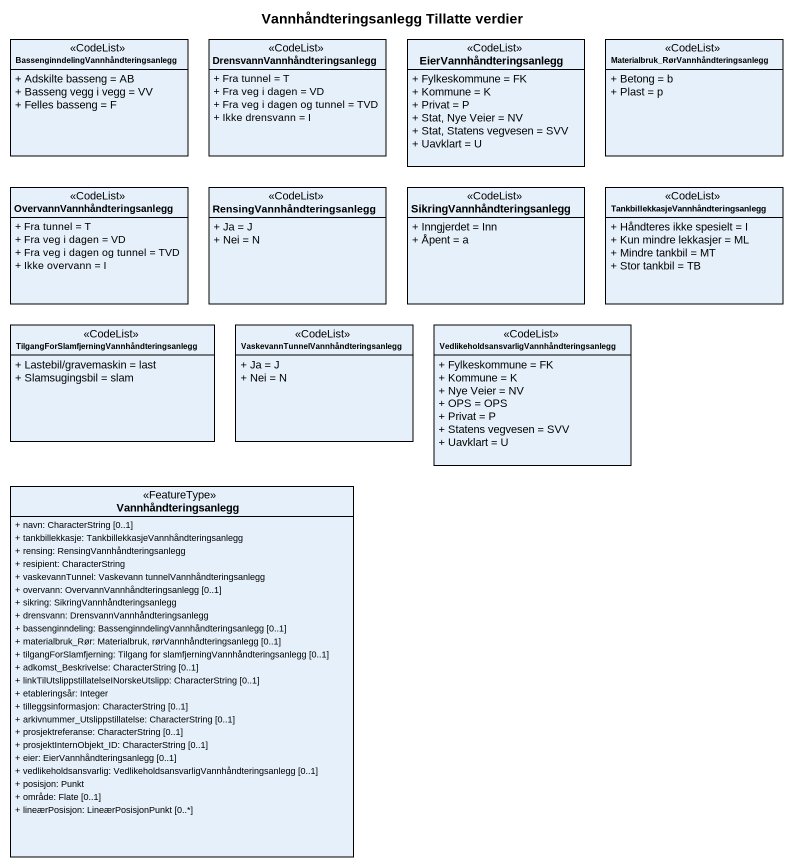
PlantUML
@startuml
title Vannhåndteringsanlegg Tillatte verdier
hide circle
hide empty members
skinparam classAttributeIconSize 0
class "BassenginndelingVannhåndteringsanlegg" as BassenginndelingVannhåndteri <<CodeList>> {
  + Adskilte basseng = AB
  + Basseng vegg i vegg = VV
  + Felles basseng = F
}
class "DrensvannVannhåndteringsanlegg" as DrensvannVannhåndteringsanle <<CodeList>> {
  + Fra tunnel = T
  + Fra veg i dagen = VD
  + Fra veg i dagen og tunnel = TVD
  + Ikke drensvann = I
}
class EierVannhåndteringsanlegg <<CodeList>> {
  + Fylkeskommune = FK
  + Kommune = K
  + Privat = P
  + Stat, Nye Veier = NV
  + Stat, Statens vegvesen = SVV
  + Uavklart = U
}
class "Materialbruk_RørVannhåndteringsanlegg" as Materialbruk <<CodeList>> {
  + Betong = b
  + Plast = p
}
class "OvervannVannhåndteringsanlegg" as OvervannVannhåndteringsanleg <<CodeList>> {
  + Fra tunnel = T
  + Fra veg i dagen = VD
  + Fra veg i dagen og tunnel = TVD
  + Ikke overvann = I
}
class RensingVannhåndteringsanlegg <<CodeList>> {
  + Ja = J
  + Nei = N
}
class SikringVannhåndteringsanlegg <<CodeList>> {
  + Inngjerdet = Inn
  + Åpent = a
}
class "TankbillekkasjeVannhåndteringsanlegg" as TankbillekkasjeVannhåndterin <<CodeList>> {
  + Håndteres ikke spesielt = I
  + Kun mindre lekkasjer = ML
  + Mindre tankbil = MT
  + Stor tankbil = TB
}
class "TilgangForSlamfjerningVannhåndteringsanlegg" as TilgangForSlamfjerningVannhå <<CodeList>> {
  + Lastebil/gravemaskin = last
  + Slamsugingsbil = slam
}
class "VaskevannTunnelVannhåndteringsanlegg" as VaskevannTunnelVannhåndterin <<CodeList>> {
  + Ja = J
  + Nei = N
}
class "VedlikeholdsansvarligVannhåndteringsanlegg" as VedlikeholdsansvarligVannhån <<CodeList>> {
  + Fylkeskommune = FK
  + Kommune = K
  + Nye Veier = NV
  + OPS = OPS
  + Privat = P
  + Statens vegvesen = SVV
  + Uavklart = U
}
class Vannhåndteringsanlegg <<FeatureType>> {
  + navn: CharacterString [0..1]
  + tankbillekkasje: TankbillekkasjeVannhåndteringsanlegg
  + rensing: RensingVannhåndteringsanlegg
  + resipient: CharacterString
  + vaskevannTunnel: Vaskevann tunnelVannhåndteringsanlegg
  + overvann: OvervannVannhåndteringsanlegg [0..1]
  + sikring: SikringVannhåndteringsanlegg
  + drensvann: DrensvannVannhåndteringsanlegg
  + bassenginndeling: BassenginndelingVannhåndteringsanlegg [0..1]
  + materialbruk_Rør: Materialbruk, rørVannhåndteringsanlegg [0..1]
  + tilgangForSlamfjerning: Tilgang for slamfjerningVannhåndteringsanlegg [0..1]
  + adkomst_Beskrivelse: CharacterString [0..1]
  + linkTilUtslippstillatelseINorskeUtslipp: CharacterString [0..1]
  + etableringsår: Integer
  + tilleggsinformasjon: CharacterString [0..1]
  + arkivnummer_Utslippstillatelse: CharacterString [0..1]
  + prosjektreferanse: CharacterString [0..1]
  + prosjektInternObjekt_ID: CharacterString [0..1]
  + eier: EierVannhåndteringsanlegg [0..1]
  + vedlikeholdsansvarlig: VedlikeholdsansvarligVannhåndteringsanlegg [0..1]
  + posisjon: Punkt
  + område: Flate [0..1]
  + lineærPosisjon: LineærPosisjonPunkt [0..*]
}
@enduml
